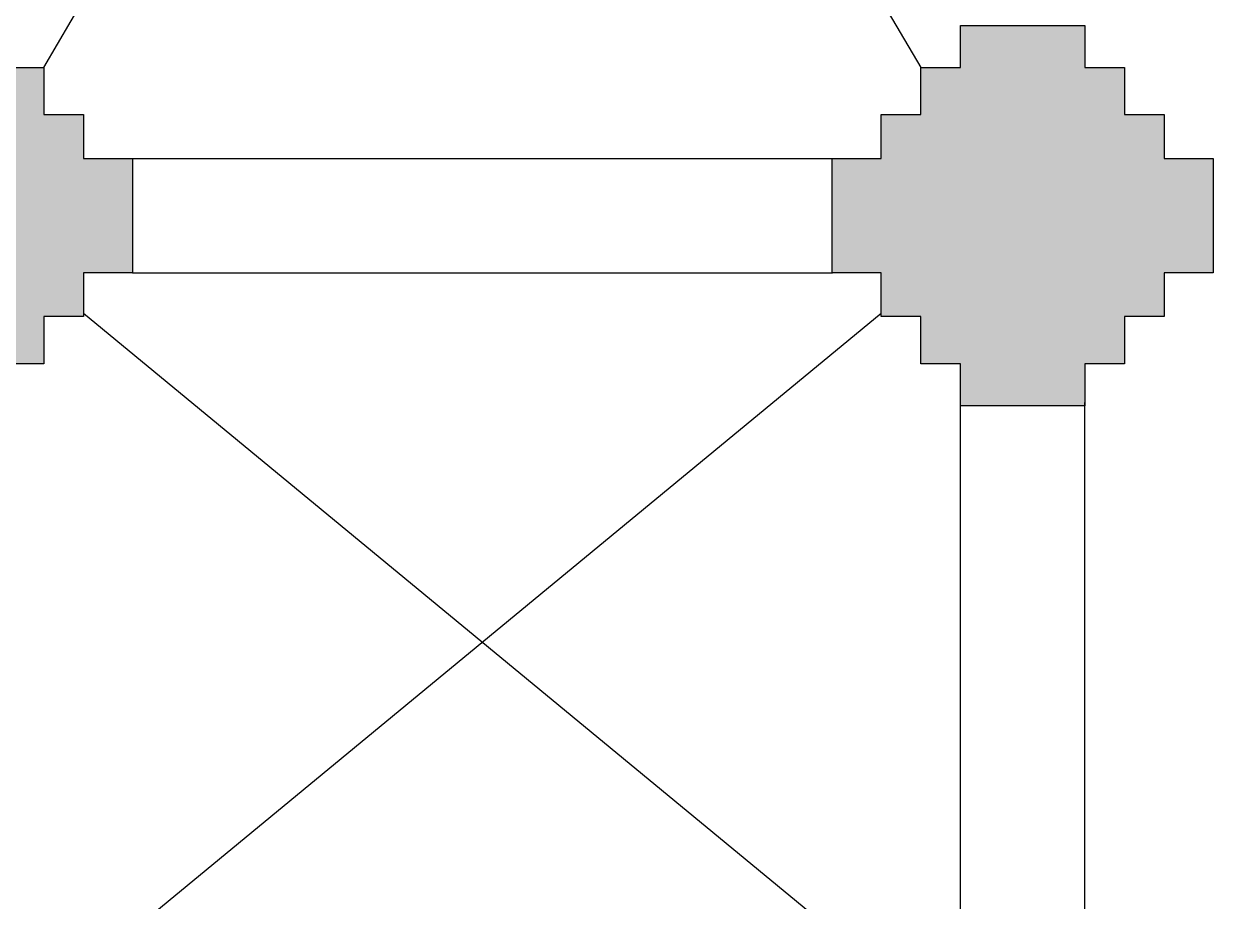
# Model space of a CAD drawing. Extents: x 77 to 121, y -270 to -21.
# Drawn here: x 109.99 to 116.51, y -169.4 to -164.6 of the extents above; entities that cross this region are included whole.
import ezdxf

# ---------------------------------------------------------------- set-up
doc = ezdxf.new("R2010")
doc.units = 0
for name, color, linetype in [('BASE_PLAN', 7, 'CONTINUOUS'), ('POCHE', 7, 'CONTINUOUS'), ('VAULT_LINES', 7, 'CONTINUOUS')]:
    doc.layers.add(name, color=color, linetype=linetype)

# ---------------------------------------------------------------- blocks, each defined once
blk = doc.blocks.new('*U41')
at = {"layer": 'POCHE', "linetype": 'CONTINUOUS'}
for points in [[(109.2067, -164.8362), (109.2067, -164.6067), (109.8859, -166.6904)], [(109.8859, -164.8362), (109.2067, -164.6067), (109.8859, -164.6067)], [(109.8859, -166.6904), (109.2067, -164.6067), (109.8859, -166.4608)], [(109.8859, -166.4608), (109.2067, -164.6067), (109.8859, -164.8362)], [(108.989, -165.0948), (108.989, -164.8362), (109.2067, -166.4608)], [(109.2067, -166.4608), (108.989, -164.8362), (109.2067, -164.8362)], [(109.2067, -166.4608), (109.2067, -164.8362), (109.8859, -166.6904)], [(109.8859, -166.4608), (109.8859, -164.8362), (110.1036, -166.4608)], [(110.1036, -165.0948), (109.8859, -164.8362), (110.1036, -164.8362)], [(110.1036, -166.4608), (109.8859, -164.8362), (110.1036, -166.2022)], [(110.1036, -166.2022), (109.8859, -164.8362), (110.1036, -165.0948)], [(108.7713, -165.3351), (108.7713, -165.0948), (108.989, -166.2022)], [(108.989, -166.2022), (108.7713, -165.0948), (108.989, -165.0948)], [(108.989, -166.2022), (108.989, -165.0948), (109.2067, -166.4608)], [(110.1036, -166.2022), (110.1036, -165.0948), (110.3213, -166.2022)], [(110.3213, -165.3351), (110.1036, -165.0948), (110.3213, -165.0948)], [(110.3213, -166.2022), (110.1036, -165.0948), (110.3213, -165.962)], [(110.3213, -165.962), (110.1036, -165.0948), (110.3213, -165.3351)], [(108.5029, -165.962), (108.5029, -165.3351), (108.5029, -165.3351)], [(108.5029, -165.962), (108.5029, -165.3351), (108.7713, -165.962)], [(108.7713, -165.962), (108.5029, -165.3351), (108.7713, -165.3351)], [(108.7713, -165.962), (108.7713, -165.3351), (108.989, -166.2022)], [(110.3213, -165.962), (110.3213, -165.3351), (110.5897, -165.962)], [(110.5897, -165.962), (110.3213, -165.3351), (110.5897, -165.3351)], [(108.7713, -166.2022), (108.7713, -165.962), (108.989, -166.2022)], [(108.989, -166.4608), (108.989, -166.2022), (109.2067, -166.4608)], [(109.2067, -166.6904), (109.2067, -166.4608), (109.8859, -166.6904)]]:
    blk.add_solid(points, dxfattribs=at)
blk = doc.blocks.new('*U42')
at = {"layer": 'POCHE', "linetype": 'CONTINUOUS'}
for points in [[(115.1247, -164.8362), (115.1247, -164.6067), (115.8039, -166.6904)], [(115.8039, -164.8362), (115.1247, -164.6067), (115.8039, -164.6067)], [(115.8039, -166.6904), (115.1247, -164.6067), (115.8039, -166.4608)], [(115.8039, -166.4608), (115.1247, -164.6067), (115.8039, -164.8362)], [(114.907, -165.0948), (114.907, -164.8362), (115.1247, -166.4608)], [(115.1247, -166.4608), (114.907, -164.8362), (115.1247, -164.8362)], [(115.1247, -166.4608), (115.1247, -164.8362), (115.8039, -166.6904)], [(115.8039, -166.4608), (115.8039, -164.8362), (116.0216, -166.4608)], [(116.0216, -165.0948), (115.8039, -164.8362), (116.0216, -164.8362)], [(116.0216, -166.4608), (115.8039, -164.8362), (116.0216, -166.2022)], [(116.0216, -166.2022), (115.8039, -164.8362), (116.0216, -165.0948)], [(114.6893, -165.3351), (114.6893, -165.0948), (114.907, -166.2022)], [(114.907, -166.2022), (114.6893, -165.0948), (114.907, -165.0948)], [(114.907, -166.2022), (114.907, -165.0948), (115.1247, -166.4608)], [(116.0216, -166.2022), (116.0216, -165.0948), (116.2393, -166.2022)], [(116.2393, -165.3351), (116.0216, -165.0948), (116.2393, -165.0948)], [(116.2393, -166.2022), (116.0216, -165.0948), (116.2393, -165.962)], [(116.2393, -165.962), (116.0216, -165.0948), (116.2393, -165.3351)], [(114.4209, -165.962), (114.4209, -165.3351), (114.4209, -165.3351)], [(114.4209, -165.962), (114.4209, -165.3351), (114.6893, -165.962)], [(114.6893, -165.962), (114.4209, -165.3351), (114.6893, -165.3351)], [(114.6893, -165.962), (114.6893, -165.3351), (114.907, -166.2022)], [(116.2393, -165.962), (116.2393, -165.3351), (116.5077, -165.962)], [(116.5077, -165.962), (116.2393, -165.3351), (116.5077, -165.3351)], [(114.6893, -166.2022), (114.6893, -165.962), (114.907, -166.2022)], [(114.907, -166.4608), (114.907, -166.2022), (115.1247, -166.4608)], [(115.1247, -166.6904), (115.1247, -166.4608), (115.8039, -166.6904)]]:
    blk.add_solid(points, dxfattribs=at)

msp = doc.modelspace()

# ---------------------------------------------------------------- linework, layer by layer
at = {"layer": 'BASE_PLAN'}
for p, q in [((115.1247, -164.8362), (115.1247, -164.6067)), ((115.1247, -164.6067), (115.8039, -164.6067)), ((115.8039, -164.6067), (115.8039, -164.8362)), ((109.8859, -164.8362), (110.1036, -164.8362)), ((110.1036, -164.8362), (110.1036, -165.0948)), ((114.907, -165.0948), (114.907, -164.8362)), ((114.907, -164.8362), (115.1247, -164.8362)), ((115.8039, -164.8362), (116.0216, -164.8362)), ((116.0216, -164.8362), (116.0216, -165.0948)), ((110.1036, -165.0948), (110.3213, -165.0948)), ((110.3213, -165.0948), (110.3213, -165.3351)), ((114.6893, -165.3351), (114.6893, -165.0948)), ((114.6893, -165.0948), (114.907, -165.0948)), ((116.0216, -165.0948), (116.2393, -165.0948)), ((116.2393, -165.0948), (116.2393, -165.3351)), ((110.3213, -165.3351), (110.5897, -165.3351)), ((110.5897, -165.3351), (110.5897, -165.962)), ((110.5897, -165.3351), (114.4209, -165.3351)), ((114.4209, -165.962), (114.4209, -165.3351)), ((114.4209, -165.3351), (114.6893, -165.3351)), ((116.2393, -165.3351), (116.5077, -165.3351)), ((116.5077, -165.3351), (116.5077, -165.962)), ((110.5897, -165.962), (110.3213, -165.962)), ((110.3213, -165.962), (110.3213, -166.2022)), ((110.5897, -165.962), (114.4236, -165.962)), ((114.6893, -165.962), (114.4209, -165.962)), ((114.6893, -166.2022), (114.6893, -165.962)), ((116.5077, -165.962), (116.2393, -165.962)), ((116.2393, -165.962), (116.2393, -166.2022)), ((110.3213, -166.2022), (110.1036, -166.2022)), ((110.1036, -166.2022), (110.1036, -166.4608)), ((114.907, -166.2022), (114.6893, -166.2022)), ((114.907, -166.4608), (114.907, -166.2022)), ((116.2393, -166.2022), (116.0216, -166.2022)), ((116.0216, -166.2022), (116.0216, -166.4608)), ((110.1036, -166.4608), (109.8859, -166.4608)), ((115.1247, -166.4608), (114.907, -166.4608)), ((115.1247, -166.6904), (115.1247, -166.4608)), ((116.0216, -166.4608), (115.8039, -166.4608)), ((115.8039, -166.4608), (115.8039, -166.6904)), ((115.1247, -169.5137), (115.1247, -166.672)), ((115.8039, -166.6904), (115.1247, -166.6904)), ((115.8039, -169.5137), (115.8039, -166.672))]:
    msp.add_line(p, q, dxfattribs=at)
at = {"layer": 'VAULT_LINES'}
for p, q in [((110.1036, -164.8362), (112.5053, -160.7651)), ((112.5053, -160.7651), (114.907, -164.8362)), ((110.1565, -169.9224), (114.6893, -166.1839)), ((110.3213, -166.1839), (114.8541, -169.9224))]:
    msp.add_line(p, q, dxfattribs=at)

# ---------------------------------------------------------------- block references
at = {"layer": 'POCHE'}
for name in ['*U41', '*U42']:
    msp.add_blockref(name, (0, 0), dxfattribs=at)

doc.saveas('drawing.dxf')
